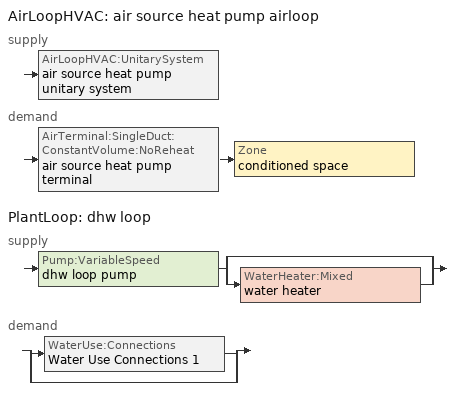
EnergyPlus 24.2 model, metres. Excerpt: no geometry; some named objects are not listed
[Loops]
AirLoopHVAC 'air source heat pump airloop'
 supply: AirLoopHVAC:UnitarySystem 'air source heat pump unitary system'
 demand: AirTerminal:SingleDuct:ConstantVolume:NoReheat 'air source heat pump terminal' > Zone 'conditioned space'
PlantLoop 'dhw loop'
 supply: Pump:VariableSpeed 'dhw loop pump' > split
  | bypass
  | WaterHeater:Mixed 'water heater'
 demand: split
  | WaterUse:Connections 'Water Use Connections 1'
  | bypass
[ZoneControl:Thermostat]
conditioned space Thermostat: Zone or ZoneList=conditioned space; Control Type Schedule=conditioned space Thermostat Schedule; Control 1=conditioned space temperature setpoint; Temperature Difference Between Cutout And Setpoint {deltaC}=0
[ThermostatSetpoint:DualSetpoint]
conditioned space temperature setpoint: Heating Setpoint Temperature Schedule=heating setpoint; Cooling Setpoint Temperature Schedule=cooling setpoint
[AirLoopHVAC:UnitarySystem] Control Type=Load; Controlling Zone or Thermostat Location=conditioned space; Dehumidification Control Type=None; Availability Schedule=Always On Discrete; Fan Placement=BlowThrough; DX Heating Coil Sizing Ratio=1; Use DOAS DX Cooling Coil=No; Minimum Supply Air Temperature {C}=2; Latent Load Control=SensibleOnlyLoadControl; Heating Supply Air Flow Rate Method=SupplyAirFlowRate; No Load Supply Air Flow Rate Method=SupplyAirFlowRate; No Load Supply Air Flow Rate {m3/s}=0; No Load Supply Air Flow Rate Control Set To Low Speed=Yes; Ancillary On-Cycle Electric Power {W}=0; Ancillary Off-Cycle Electric Power {W}=0
Name | Supply Fan | Supply Air Fan Operating Mode Schedule | Heating Coil | Cooling Supply Air Flow Rate Method | Heating Supply Air Flow Rate {m3/s} | Maximum Supply Air Temperature {C} | Maximum Outdoor Dry-Bulb Temperature for Supplemental Heater Operation {C} | Cooling Coil | Supplemental Heating Coil | Cooling Supply Air Flow Rate {m3/s}
unit heater unitary system | unit heater supply fan | unit heater auto fan schedule | unit heater htg coil | None | 0.00141584 | 48.8889 | 21
unit heater unitary system 1 | unit heater supply fan 1 | unit heater auto fan schedule 1 | unit heater htg coil 1 | None | 0.00141584 | 48.8889 | 21
unit heater unitary system 2 | unit heater supply fan 2 | unit heater auto fan schedule 2 | unit heater htg coil 2 | None | 0.00141584 | 48.8889 | 21
unit heater unitary system 3 | unit heater supply fan 3 | unit heater auto fan schedule 3 | unit heater htg coil 3 | None | 0.00141584 | 48.8889 | 21
unit heater unitary system 4 | unit heater supply fan 4 | unit heater auto fan schedule 4 | unit heater htg coil 4 | None | 0.00141584 | 48.8889 | 21
air source heat pump unitary system | air source heat pump supply fan | air source heat pump auto fan schedule | air source heat pump htg coil | SupplyAirFlowRate | 1.65134 | 93.3333 | 10 | air source heat pump clg coil | air source heat pump backup htg coil | 2.1181
[Fan:SystemModel] Availability Schedule=Always On Discrete; Speed Control Method=Discrete; Electric Power Minimum Flow Rate Fraction=0.2; Design Pressure Rise {Pa}=500; Motor Efficiency=1; Motor In Air Stream Fraction=1; Design Electric Power Consumption {W}=Autosize; Design Power Sizing Method=PowerPerFlow; Electric Power Per Unit Flow Rate Per Unit Pressure {W/((m3/s)-Pa)}=1.66667; Fan Total Efficiency=0.7; Motor Loss Radiative Fraction=0
Name | Design Maximum Air Flow Rate {m3/s} | Electric Power Per Unit Flow Rate {W/(m3/s)} | Number of Speeds | Speed Flow Fraction 1 | Speed Electric Power Fraction 1 | Speed Flow Fraction 2 | Speed Electric Power Fraction 2
unit heater supply fan; unit heater supply fan 1; unit heater supply fan 2; unit heater supply fan 3; unit heater supply fan 4 | 0.00141584 | 1e-06 | 1 | 1 | 1
air source heat pump supply fan | 2.1181 | 1059.44 | 2 | 0.77963 | 0.47389 | 1 | 1
[Coil:Heating:Fuel] Availability Schedule=Always On Discrete; Fuel Type=NaturalGas; On Cycle Parasitic Electric Load {W}=0; Off Cycle Parasitic Fuel Load {W}=0
Name | Burner Efficiency | Nominal Capacity {W}
unit heater htg coil; unit heater htg coil 1; unit heater htg coil 2; unit heater htg coil 3; unit heater htg coil 4 | 0.3 | 0.293071
air source heat pump backup htg coil | 0.95 | 39458.5
[AirTerminal:SingleDuct:ConstantVolume:NoReheat]
air source heat pump terminal: Availability Schedule=Always On Discrete; Maximum Air Flow Rate {m3/s}=2.1181
[Zone equipment]
conditioned space: unit heater unitary system, unit heater unitary system 1, unit heater unitary system 2, unit heater unitary system 3, unit heater unitary system 4, air source heat pump terminal
[AirLoopHVAC]
air source heat pump airloop: Design Supply Air Flow Rate {m3/s}=2.1181; Design Return Air Flow Fraction of Supply Air Flow=1
[Sizing:System]
air source heat pump airloop: Type of Load to Size On=Sensible; Design Outdoor Air Flow Rate {m3/s}=Autosize; Central Heating Maximum System Air Flow Ratio=0.3; Preheat Design Temperature {C}=7; Preheat Design Humidity Ratio {kgWater/kgDryAir}=0.008; Precool Design Temperature {C}=12.8; Precool Design Humidity Ratio {kgWater/kgDryAir}=0.008; Central Cooling Design Supply Air Temperature {C}=12.8; Central Heating Design Supply Air Temperature {C}=16.7; Type of Zone Sum to Use=NonCoincident; 100% Outdoor Air in Cooling=Yes; 100% Outdoor Air in Heating=Yes; Central Cooling Design Supply Air Humidity Ratio {kgWater/kgDryAir}=0.0085; Central Heating Design Supply Air Humidity Ratio {kgWater/kgDryAir}=0.008; Cooling Supply Air Flow Rate Method=DesignDay; Cooling Supply Air Flow Rate {m3/s}=0; Cooling Supply Air Flow Rate Per Floor Area {m3/s-m2}=0.00996765; Cooling Fraction of Autosized Cooling Supply Air Flow Rate=1; Cooling Supply Air Flow Rate Per Unit Cooling Capacity {m3/s-W}=3.94755e-05; Heating Supply Air Flow Rate Method=DesignDay; Heating Supply Air Flow Rate {m3/s}=0; Heating Supply Air Flow Rate Per Floor Area {m3/s-m2}=0.00996765; Heating Fraction of Autosized Heating Supply Air Flow Rate=1; Heating Fraction of Autosized Cooling Supply Air Flow Rate=1; Heating Supply Air Flow Rate Per Unit Heating Capacity {m3/s-W}=3.15882e-05; System Outdoor Air Method=ZoneSum; Zone Maximum Outdoor Air Fraction=1; Cooling Design Capacity Method=CoolingDesignCapacity; Cooling Design Capacity {W}=Autosize; Cooling Design Capacity Per Floor Area {W/m2}=234.7; Fraction of Autosized Cooling Design Capacity=1; Heating Design Capacity Method=HeatingDesignCapacity; Heating Design Capacity {W}=Autosize; Heating Design Capacity Per Floor Area {W/m2}=157; Fraction of Autosized Heating Design Capacity=1; Central Cooling Capacity Control Method=OnOff; Occupant Diversity=Autosize
[AvailabilityManager:Scheduled]
air source heat pump airloop Availability Manager: Schedule=Always On Discrete
[Coil:Heating:DX:SingleSpeed]
air source heat pump htg coil: Availability Schedule=Always On Discrete; Gross Rated Heating Capacity {W}=38435.6; Gross Rated Heating COP {W/W}=3.11712; Rated Air Flow Rate {m3/s}=2.03388; Rated Supply Fan Power Per Volume Flow Rate 2017 {W/(m3/s)}=773.3; Rated Supply Fan Power Per Volume Flow Rate 2023 {W/(m3/s)}=934.4; Heating Capacity Function of Temperature Curve=Heat-CAP-fT1; Heating Capacity Function of Flow Fraction Curve=Heat-CAP-fFF1; Energy Input Ratio Function of Temperature Curve=Heat-EIR-fT1; Energy Input Ratio Function of Flow Fraction Curve=Heat-EIR-fFF1; Part Load Fraction Correlation Curve=Heat-PLF-fPLR1; Defrost Energy Input Ratio Function of Temperature Curve=Defrosteir; Minimum Outdoor Dry-Bulb Temperature for Compressor Operation {C}=-3.88889; Maximum Outdoor Dry-Bulb Temperature for Defrost Operation {C}=4.44444; Crankcase Heater Capacity {W}=50; Maximum Outdoor Dry-Bulb Temperature for Crankcase Heater Operation {C}=10; Defrost Strategy=ReverseCycle; Defrost Control=Timed; Defrost Time Period Fraction=0.166667; Resistive Defrost Heater Capacity {W}=2000
[Coil:Cooling:DX:SingleSpeed]
air source heat pump clg coil: Availability Schedule=Always On Discrete; Gross Rated Total Cooling Capacity {W}=40564.2; Gross Rated Sensible Heat Ratio=0.759906; Gross Rated Cooling COP {W/W}=4.0394; Rated Air Flow Rate {m3/s}=2.08736; Rated Evaporator Fan Power Per Volume Flow Rate 2017 {W/(m3/s)}=773.3; Rated Evaporator Fan Power Per Volume Flow Rate 2023 {W/(m3/s)}=934.4; Total Cooling Capacity Function of Temperature Curve=Cool-CAP-fT1; Total Cooling Capacity Function of Flow Fraction Curve=Cool-CAP-fFF1; Energy Input Ratio Function of Temperature Curve=Cool-EIR-fT1; Energy Input Ratio Function of Flow Fraction Curve=Cool-EIR-fFF1; Part Load Fraction Correlation Curve=Cool-PLF-fPLR1; Minimum Outdoor Dry-Bulb Temperature for Compressor Operation {C}=-25; Nominal Time for Condensate Removal to Begin {s}=1000; Ratio of Initial Moisture Evaporation Rate and Steady State Latent Capacity=1.5; Maximum Cycling Rate {cycles/hr}=3; Latent Capacity Time Constant {s}=45; Condenser Type=AirCooled; Evaporative Condenser Effectiveness=0.9; Evaporative Condenser Air Flow Rate {m3/s}=Autosize; Evaporative Condenser Pump Rated Power Consumption {W}=Autosize; Crankcase Heater Capacity {W}=50; Maximum Outdoor Dry-Bulb Temperature for Crankcase Heater Operation {C}=10; Basin Heater Capacity {W/K}=0; Basin Heater Setpoint Temperature {C}=2
[PlantLoop]
dhw loop: Fluid Type=Water; Plant Equipment Operation Scheme=dhw loop Operation Schemes; Maximum Loop Temperature {C}=100; Minimum Loop Temperature {C}=0; Maximum Loop Flow Rate {m3/s}=0.01; Minimum Loop Flow Rate {m3/s}=0; Plant Loop Volume {m3}=0.003; Load Distribution Scheme=Optimal; Plant Loop Demand Calculation Scheme=SingleSetpoint; Common Pipe Simulation=None
[Sizing:Plant]
dhw loop: Loop Type=Heating; Design Loop Exit Temperature {C}=56; Loop Design Temperature Difference {deltaC}=5.55556; Sizing Option=NonCoincident; Zone Timesteps in Averaging Window=1; Coincident Sizing Factor Mode=None
[Pump:VariableSpeed]
dhw loop pump: Design Maximum Flow Rate {m3/s}=0.01; Design Pump Head {Pa}=1; Design Power Consumption {W}=0; Motor Efficiency=0.85; Fraction of Motor Inefficiencies to Fluid Stream=0; Coefficient 1 of the Part Load Performance Curve=0; Coefficient 2 of the Part Load Performance Curve=1; Coefficient 3 of the Part Load Performance Curve=0; Coefficient 4 of the Part Load Performance Curve=0; Design Minimum Flow Rate {m3/s}=0; Pump Control Type=Intermittent; Skin Loss Radiative Fraction=0.5; Design Power Sizing Method=PowerPerFlowPerPressure; Design Electric Power per Unit Flow Rate {W/(m3/s)}=348701.1; Design Shaft Power per Unit Flow Rate per Unit Head {W/((m3/s)-Pa)}=1.28205; Design Minimum Flow Rate Fraction=0
[WaterHeater:Mixed]
water heater: Tank Volume {m3}=0.179807; Setpoint Temperature Schedule=water heater setpoint; Deadband Temperature Difference {deltaC}=2; Maximum Temperature Limit {C}=99; Heater Control Type=Cycle; Heater Maximum Capacity {W}=10550.6; Heater Minimum Capacity {W}=0; Heater Ignition Minimum Flow Rate {m3/s}=0; Heater Ignition Delay {s}=0; Heater Fuel Type=NaturalGas; Heater Thermal Efficiency=0.973107; Off Cycle Parasitic Fuel Consumption Rate {W}=0; Off Cycle Parasitic Fuel Type=Electricity; Off Cycle Parasitic Heat Fraction to Tank=0; On Cycle Parasitic Fuel Consumption Rate {W}=0; On Cycle Parasitic Fuel Type=Electricity; On Cycle Parasitic Heat Fraction to Tank=0; Ambient Temperature Indicator=Zone; Ambient Temperature Zone=conditioned space; Off Cycle Loss Coefficient to Ambient Temperature {W/K}=0.325449; Off Cycle Loss Fraction to Zone=0.96; On Cycle Loss Coefficient to Ambient Temperature {W/K}=0.325449; On Cycle Loss Fraction to Zone=1; Use Side Effectiveness=1; Source Side Effectiveness=1; Use Side Design Flow Rate {m3/s}=Autosize; Source Side Design Flow Rate {m3/s}=Autosize; Indirect Water Heating Recovery Time {hr}=1.5; Source Side Flow Control Mode=IndirectHeatPrimarySetpoint
[WaterHeater:Sizing]
water heater: Design Mode=PeakDraw; Time Storage Can Meet Peak Draw {hr}=0.538503; Time for Tank Recovery {hr}=0; Nominal Tank Volume for Autosizing Plant Connections {m3}=1
[SetpointManager:Scheduled]
Setpoint Manager Scheduled 1: Control Variable=Temperature; Schedule=dhw temp
[WaterUse:Connections]
Water Use Connections 1: Drain Water Heat Exchanger Type=None; Drain Water Heat Exchanger Destination=Plant; Water Use Equipment Name 1=dhw fixtures; Water Use Equipment Name 2=dhw distribution waste; Water Use Equipment Name 3=clothes washer; Water Use Equipment Name 4=dishwasher
[WaterUse:Equipment]
Name | Peak Flow Rate {m3/s} | Flow Rate Fraction Schedule | Target Temperature Schedule
dhw fixtures | 4.50997e-06 | dhw fixtures schedule | mixed water temperature schedule
dhw distribution waste | 1.36723e-06 | dhw fixtures schedule | mixed water temperature schedule
clothes washer | 9.69919e-07 | clothes washer schedule
dishwasher | 2.90872e-07 | dishwasher schedule
[PlantEquipmentOperationSchemes]
dhw loop Operation Schemes: Control Scheme Object Type 1=PlantEquipmentOperation:HeatingLoad; Control Scheme Name 1=dhw loop Heating Operation Scheme; Control Scheme Schedule Name 1=Always On Discrete
[PlantEquipmentOperation:HeatingLoad]
dhw loop Heating Operation Scheme: Load Range Lower Limit 1 {W}=0; Load Range Upper Limit 1 {W}=1000000000; Range Equipment List Name 1=dhw loop Heating Equipment List
[PlantEquipmentList]
dhw loop Heating Equipment List: WaterHeater:Mixed, water heater
[EnergyManagementSystem:GlobalVariable]
air_source_heat_pump_airloop_Fan_RTF
infil_program_Qfan
infil_program_Qinf
natural_vent_program_Qnv
natural_vent_program_Qwhf
[EnergyManagementSystem:InternalVariable]
air_source_heat_pump_airloop_max_sup_fan_mfr: Internal Data Index Key=air source heat pump supply fan; Internal Data Type=Fan Maximum Mass Flow Rate
[EnergyManagementSystem:Sensor]
Name | Output:Variable or Output:Meter Index Key | Output:Variable or Output:Meter
airflow_gain | infil flow | Infiltration Sensible Heat Gain Energy
airflow_gain_1 | natural vent flow | Infiltration Sensible Heat Gain Energy
airflow_gain_2 | whole house fan flow | Infiltration Sensible Heat Gain Energy
airflow_loss | infil flow | Infiltration Sensible Heat Loss Energy
airflow_loss_1 | natural vent flow | Infiltration Sensible Heat Loss Energy
airflow_loss_2 | whole house fan flow | Infiltration Sensible Heat Loss Energy
air_source_heat_pump_airloop_Fan_RTF_s | air source heat pump supply fan | Fan Runtime Fraction Speed 1
air_source_heat_pump_airloop_Fan_RTF_s_1 | air source heat pump supply fan | Fan Runtime Fraction Speed 2
air_source_heat_pump_backup_htg_coil_s | air source heat pump backup htg coil | Heating Coil Heating Energy
air_source_heat_pump_clg_coil_s | air source heat pump clg coil | Cooling Coil Total Cooling Energy
air_source_heat_pump_htg_coil_s | air source heat pump htg coil | Heating Coil Heating Energy
air_source_heat_pump_supply_fan_s | air source heat pump supply fan | Fan Electricity Energy
clg_load_cond |  | Cooling:EnergyTransfer:Zone:CONDITIONED SPACE
clg_sp_s; clg_sp_s_1 | cooling setpoint | Schedule Value
clothes_dryer_exhaust_0_sch_s | clothes dryer exhaust 0 schedule | Schedule Value
conditioned_space_clg_unmet_s | conditioned space | Zone Cooling Setpoint Not Met Time
conditioned_space_htg_unmet_s | conditioned space | Zone Heating Setpoint Not Met Time
cool_season | cooling season schedule | Schedule Value
dhw_loss | water heater | Water Heater Heat Loss Energy
dhw_rtf | water heater | Water Heater Runtime Fraction
fridge_tin_s; tin_s; tin_s_1 | conditioned space | Zone Mean Air Temperature
htg_load_cond |  | Heating:EnergyTransfer:Zone:CONDITIONED SPACE
htg_sp_s; htg_sp_s_1 | heating setpoint | Schedule Value
ig_ee_conv | clothes dryer | Electric Equipment Convective Heating Energy
ig_ee_conv_1 | clothes washer | Electric Equipment Convective Heating Energy
ig_ee_conv_2 | cooking range | Electric Equipment Convective Heating Energy
ig_ee_conv_3 | dishwasher | Electric Equipment Convective Heating Energy
ig_ee_conv_4 | fridge | Electric Equipment Convective Heating Energy
ig_ee_conv_5 | misc plug loads | Electric Equipment Convective Heating Energy
ig_ee_conv_6 | whole house fan | Electric Equipment Convective Heating Energy
ig_ee_rad | clothes dryer | Electric Equipment Radiant Heating Energy
ig_ee_rad_1 | clothes washer | Electric Equipment Radiant Heating Energy
ig_ee_rad_2 | cooking range | Electric Equipment Radiant Heating Energy
ig_ee_rad_3 | dishwasher | Electric Equipment Radiant Heating Energy
ig_ee_rad_4 | fridge | Electric Equipment Radiant Heating Energy
ig_ee_rad_5 | misc plug loads | Electric Equipment Radiant Heating Energy
ig_ee_rad_6 | whole house fan | Electric Equipment Radiant Heating Energy
ig_lgt_conv | interior lighting | Lights Convective Heating Energy
ig_lgt_rad | interior lighting | Lights Radiant Heating Energy
ig_lgt_vis | interior lighting | Lights Visible Radiation Heating Energy
ig_oe_conv | clothes dryer 1 | Other Equipment Convective Heating Energy
ig_oe_conv_1 | cooking range 1 | Other Equipment Convective Heating Energy
ig_oe_conv_2 | general water use latent | Other Equipment Convective Heating Energy
ig_oe_conv_3 | general water use sensible | Other Equipment Convective Heating Energy
ig_oe_conv_4 | water heater energy adjustment1 | Other Equipment Convective Heating Energy
ig_oe_rad | clothes dryer 1 | Other Equipment Radiant Heating Energy
ig_oe_rad_1 | cooking range 1 | Other Equipment Radiant Heating Energy
ig_oe_rad_2 | general water use latent | Other Equipment Radiant Heating Energy
ig_oe_rad_3 | general water use sensible | Other Equipment Radiant Heating Energy
ig_oe_rad_4 | water heater energy adjustment1 | Other Equipment Radiant Heating Energy
ig_ppl_conv | occupants | People Convective Heating Energy
ig_ppl_rad | occupants | People Radiant Heating Energy
im_conv | furniture mass conditioned space 1 | Surface Inside Face Convection Heat Gain Energy
im_conv_1 | partition wall mass | Surface Inside Face Convection Heat Gain Energy
im_ig | furniture mass conditioned space 1 | Surface Inside Face Internal Gains Radiation Heat Gain Energy
im_ig_1 | partition wall mass | Surface Inside Face Internal Gains Radiation Heat Gain Energy
im_lgt | furniture mass conditioned space 1 | Surface Inside Face Lights Radiation Heat Gain Energy
im_lgt_1 | partition wall mass | Surface Inside Face Lights Radiation Heat Gain Energy
im_sol | furniture mass conditioned space 1 | Surface Inside Face Solar Radiation Heat Gain Energy
im_sol_1 | partition wall mass | Surface Inside Face Solar Radiation Heat Gain Energy
im_surf | furniture mass conditioned space 1 | Surface Inside Face Net Surface Thermal Radiation Heat Gain Energy
im_surf_1 | partition wall mass | Surface Inside Face Net Surface Thermal Radiation Heat Gain Energy
mech_vent_bath_fan_0_sch_s | mech vent bath fan 0 schedule | Schedule Value
mech_vent_bath_fan_1_sch_s | mech vent bath fan 1 schedule | Schedule Value
mech_vent_range_fan_0_sch_s | mech vent range fan 0 schedule | Schedule Value
mv_conv | mech vent bath fan 0 | Electric Equipment Convective Heating Energy
mv_conv_1 | mech vent bath fan 1 | Electric Equipment Convective Heating Energy
mv_conv_2 | mech vent house fan | Electric Equipment Convective Heating Energy
mv_conv_3 | mech vent house fan cfis | Electric Equipment Convective Heating Energy
mv_conv_4 | mech vent range fan 0 | Electric Equipment Convective Heating Energy
mv_conv_5 | mech vent house fan latent load | Other Equipment Convective Heating Energy
mv_conv_6 | mech vent house fan sensible load | Other Equipment Convective Heating Energy
mv_rad | mech vent bath fan 0 | Electric Equipment Radiant Heating Energy
mv_rad_1 | mech vent bath fan 1 | Electric Equipment Radiant Heating Energy
mv_rad_2 | mech vent house fan | Electric Equipment Radiant Heating Energy
mv_rad_3 | mech vent house fan cfis | Electric Equipment Radiant Heating Energy
mv_rad_4 | mech vent range fan 0 | Electric Equipment Radiant Heating Energy
mv_rad_5 | mech vent house fan latent load | Other Equipment Radiant Heating Energy
mv_rad_6 | mech vent house fan sensible load | Other Equipment Radiant Heating Energy
natural_vent_s | natural vent schedule | Schedule Value
out_pb_s |  | Site Outdoor Air Barometric Pressure
out_wt_s |  | Site Outdoor Air Humidity Ratio
site_vw_s |  | Site Wind Speed
ss_back_out | Window1 | Surface Window Shortwave from Zone Back Out Window Heat Transfer Rate
ss_back_out_1 | Window10 | Surface Window Shortwave from Zone Back Out Window Heat Transfer Rate
ss_back_out_10 | Window27 | Surface Window Shortwave from Zone Back Out Window Heat Transfer Rate
ss_back_out_11 | Window29 | Surface Window Shortwave from Zone Back Out Window Heat Transfer Rate
ss_back_out_12 | Window32 | Surface Window Shortwave from Zone Back Out Window Heat Transfer Rate
ss_back_out_13 | Window34 | Surface Window Shortwave from Zone Back Out Window Heat Transfer Rate
ss_back_out_14 | Window38 | Surface Window Shortwave from Zone Back Out Window Heat Transfer Rate
ss_back_out_15 | Window40 | Surface Window Shortwave from Zone Back Out Window Heat Transfer Rate
ss_back_out_16 | Window44 | Surface Window Shortwave from Zone Back Out Window Heat Transfer Rate
ss_back_out_17 | Window49 | Surface Window Shortwave from Zone Back Out Window Heat Transfer Rate
ss_back_out_18 | Window50 | Surface Window Shortwave from Zone Back Out Window Heat Transfer Rate
ss_back_out_19 | Window52 | Surface Window Shortwave from Zone Back Out Window Heat Transfer Rate
ss_back_out_2 | Window12 | Surface Window Shortwave from Zone Back Out Window Heat Transfer Rate
ss_back_out_20 | Window53 | Surface Window Shortwave from Zone Back Out Window Heat Transfer Rate
ss_back_out_21 | Window54 | Surface Window Shortwave from Zone Back Out Window Heat Transfer Rate
ss_back_out_22 | Window55 | Surface Window Shortwave from Zone Back Out Window Heat Transfer Rate
ss_back_out_23 | Window58 | Surface Window Shortwave from Zone Back Out Window Heat Transfer Rate
ss_back_out_24 | Window60 | Surface Window Shortwave from Zone Back Out Window Heat Transfer Rate
ss_back_out_25 | Window62 | Surface Window Shortwave from Zone Back Out Window Heat Transfer Rate
ss_back_out_26 | Window63 | Surface Window Shortwave from Zone Back Out Window Heat Transfer Rate
ss_back_out_27 | Window64 | Surface Window Shortwave from Zone Back Out Window Heat Transfer Rate
ss_back_out_28 | Window65 | Surface Window Shortwave from Zone Back Out Window Heat Transfer Rate
ss_back_out_29 | Window66 | Surface Window Shortwave from Zone Back Out Window Heat Transfer Rate
ss_back_out_3 | Window13 | Surface Window Shortwave from Zone Back Out Window Heat Transfer Rate
ss_back_out_30 | Window67 | Surface Window Shortwave from Zone Back Out Window Heat Transfer Rate
ss_back_out_31 | Window69 | Surface Window Shortwave from Zone Back Out Window Heat Transfer Rate
ss_back_out_32 | Window7 | Surface Window Shortwave from Zone Back Out Window Heat Transfer Rate
ss_back_out_33 | Window75 | Surface Window Shortwave from Zone Back Out Window Heat Transfer Rate
ss_back_out_34 | Window76 | Surface Window Shortwave from Zone Back Out Window Heat Transfer Rate
ss_back_out_35 | Window78 | Surface Window Shortwave from Zone Back Out Window Heat Transfer Rate
ss_back_out_36 | Window80 | Surface Window Shortwave from Zone Back Out Window Heat Transfer Rate
ss_back_out_37 | Window82 | Surface Window Shortwave from Zone Back Out Window Heat Transfer Rate
ss_back_out_4 | Window14 | Surface Window Shortwave from Zone Back Out Window Heat Transfer Rate
ss_back_out_5 | Window15 | Surface Window Shortwave from Zone Back Out Window Heat Transfer Rate
ss_back_out_6 | Window18 | Surface Window Shortwave from Zone Back Out Window Heat Transfer Rate
ss_back_out_7 | Window19 | Surface Window Shortwave from Zone Back Out Window Heat Transfer Rate
ss_back_out_8 | Window20 | Surface Window Shortwave from Zone Back Out Window Heat Transfer Rate
ss_back_out_9 | Window24 | Surface Window Shortwave from Zone Back Out Window Heat Transfer Rate
ss_conv | Door1 | Surface Inside Face Convection Heat Gain Energy
ss_conv_1 | Door13 | Surface Inside Face Convection Heat Gain Energy
ss_conv_10 | Window18 | Surface Inside Face Convection Heat Gain Energy
ss_conv_11 | Window19 | Surface Inside Face Convection Heat Gain Energy
ss_conv_12 | Window20 | Surface Inside Face Convection Heat Gain Energy
ss_conv_13 | Window24 | Surface Inside Face Convection Heat Gain Energy
ss_conv_14 | Window27 | Surface Inside Face Convection Heat Gain Energy
ss_conv_15 | Window29 | Surface Inside Face Convection Heat Gain Energy
ss_conv_16 | Window32 | Surface Inside Face Convection Heat Gain Energy
ss_conv_17 | Window34 | Surface Inside Face Convection Heat Gain Energy
ss_conv_18 | Window38 | Surface Inside Face Convection Heat Gain Energy
ss_conv_19 | Window40 | Surface Inside Face Convection Heat Gain Energy
ss_conv_2 | Door4 | Surface Inside Face Convection Heat Gain Energy
ss_conv_20 | Window44 | Surface Inside Face Convection Heat Gain Energy
ss_conv_21 | Window49 | Surface Inside Face Convection Heat Gain Energy
ss_conv_22 | Window50 | Surface Inside Face Convection Heat Gain Energy
ss_conv_23 | Window52 | Surface Inside Face Convection Heat Gain Energy
ss_conv_24 | Window53 | Surface Inside Face Convection Heat Gain Energy
ss_conv_25 | Window54 | Surface Inside Face Convection Heat Gain Energy
ss_conv_26 | Window55 | Surface Inside Face Convection Heat Gain Energy
ss_conv_27 | Window58 | Surface Inside Face Convection Heat Gain Energy
ss_conv_28 | Window60 | Surface Inside Face Convection Heat Gain Energy
ss_conv_29 | Window62 | Surface Inside Face Convection Heat Gain Energy
ss_conv_3 | Door6 | Surface Inside Face Convection Heat Gain Energy
ss_conv_30 | Window63 | Surface Inside Face Convection Heat Gain Energy
ss_conv_31 | Window64 | Surface Inside Face Convection Heat Gain Energy
ss_conv_32 | Window65 | Surface Inside Face Convection Heat Gain Energy
ss_conv_33 | Window66 | Surface Inside Face Convection Heat Gain Energy
ss_conv_34 | Window67 | Surface Inside Face Convection Heat Gain Energy
ss_conv_35 | Window69 | Surface Inside Face Convection Heat Gain Energy
ss_conv_36 | Window7 | Surface Inside Face Convection Heat Gain Energy
ss_conv_37 | Window75 | Surface Inside Face Convection Heat Gain Energy
ss_conv_38 | Window76 | Surface Inside Face Convection Heat Gain Energy
ss_conv_39 | Window78 | Surface Inside Face Convection Heat Gain Energy
ss_conv_4 | Window1 | Surface Inside Face Convection Heat Gain Energy
ss_conv_40 | Window80 | Surface Inside Face Convection Heat Gain Energy
ss_conv_41 | Window82 | Surface Inside Face Convection Heat Gain Energy
ss_conv_5 | Window10 | Surface Inside Face Convection Heat Gain Energy
ss_conv_6 | Window12 | Surface Inside Face Convection Heat Gain Energy
ss_conv_7 | Window13 | Surface Inside Face Convection Heat Gain Energy
ss_conv_8 | Window14 | Surface Inside Face Convection Heat Gain Energy
ss_conv_9 | Window15 | Surface Inside Face Convection Heat Gain Energy
ss_ig | Door1 | Surface Inside Face Internal Gains Radiation Heat Gain Energy
ss_ig_1 | Door13 | Surface Inside Face Internal Gains Radiation Heat Gain Energy
ss_ig_10 | Window18 | Surface Inside Face Internal Gains Radiation Heat Gain Energy
ss_ig_11 | Window19 | Surface Inside Face Internal Gains Radiation Heat Gain Energy
ss_ig_12 | Window20 | Surface Inside Face Internal Gains Radiation Heat Gain Energy
ss_ig_13 | Window24 | Surface Inside Face Internal Gains Radiation Heat Gain Energy
ss_ig_14 | Window27 | Surface Inside Face Internal Gains Radiation Heat Gain Energy
ss_ig_15 | Window29 | Surface Inside Face Internal Gains Radiation Heat Gain Energy
ss_ig_16 | Window32 | Surface Inside Face Internal Gains Radiation Heat Gain Energy
ss_ig_17 | Window34 | Surface Inside Face Internal Gains Radiation Heat Gain Energy
ss_ig_18 | Window38 | Surface Inside Face Internal Gains Radiation Heat Gain Energy
ss_ig_19 | Window40 | Surface Inside Face Internal Gains Radiation Heat Gain Energy
ss_ig_2 | Door4 | Surface Inside Face Internal Gains Radiation Heat Gain Energy
ss_ig_20 | Window44 | Surface Inside Face Internal Gains Radiation Heat Gain Energy
ss_ig_21 | Window49 | Surface Inside Face Internal Gains Radiation Heat Gain Energy
ss_ig_22 | Window50 | Surface Inside Face Internal Gains Radiation Heat Gain Energy
ss_ig_23 | Window52 | Surface Inside Face Internal Gains Radiation Heat Gain Energy
ss_ig_24 | Window53 | Surface Inside Face Internal Gains Radiation Heat Gain Energy
ss_ig_25 | Window54 | Surface Inside Face Internal Gains Radiation Heat Gain Energy
ss_ig_26 | Window55 | Surface Inside Face Internal Gains Radiation Heat Gain Energy
ss_ig_27 | Window58 | Surface Inside Face Internal Gains Radiation Heat Gain Energy
ss_ig_28 | Window60 | Surface Inside Face Internal Gains Radiation Heat Gain Energy
ss_ig_29 | Window62 | Surface Inside Face Internal Gains Radiation Heat Gain Energy
ss_ig_3 | Door6 | Surface Inside Face Internal Gains Radiation Heat Gain Energy
ss_ig_30 | Window63 | Surface Inside Face Internal Gains Radiation Heat Gain Energy
ss_ig_31 | Window64 | Surface Inside Face Internal Gains Radiation Heat Gain Energy
ss_ig_32 | Window65 | Surface Inside Face Internal Gains Radiation Heat Gain Energy
ss_ig_33 | Window66 | Surface Inside Face Internal Gains Radiation Heat Gain Energy
ss_ig_34 | Window67 | Surface Inside Face Internal Gains Radiation Heat Gain Energy
ss_ig_35 | Window69 | Surface Inside Face Internal Gains Radiation Heat Gain Energy
ss_ig_36 | Window7 | Surface Inside Face Internal Gains Radiation Heat Gain Energy
ss_ig_37 | Window75 | Surface Inside Face Internal Gains Radiation Heat Gain Energy
ss_ig_38 | Window76 | Surface Inside Face Internal Gains Radiation Heat Gain Energy
ss_ig_39 | Window78 | Surface Inside Face Internal Gains Radiation Heat Gain Energy
ss_ig_4 | Window1 | Surface Inside Face Internal Gains Radiation Heat Gain Energy
ss_ig_40 | Window80 | Surface Inside Face Internal Gains Radiation Heat Gain Energy
ss_ig_41 | Window82 | Surface Inside Face Internal Gains Radiation Heat Gain Energy
ss_ig_5 | Window10 | Surface Inside Face Internal Gains Radiation Heat Gain Energy
ss_ig_6 | Window12 | Surface Inside Face Internal Gains Radiation Heat Gain Energy
ss_ig_7 | Window13 | Surface Inside Face Internal Gains Radiation Heat Gain Energy
ss_ig_8 | Window14 | Surface Inside Face Internal Gains Radiation Heat Gain Energy
ss_ig_9 | Window15 | Surface Inside Face Internal Gains Radiation Heat Gain Energy
ss_lgt | Door1 | Surface Inside Face Lights Radiation Heat Gain Energy
ss_lgt_1 | Door13 | Surface Inside Face Lights Radiation Heat Gain Energy
ss_lgt_2 | Door4 | Surface Inside Face Lights Radiation Heat Gain Energy
ss_lgt_3 | Door6 | Surface Inside Face Lights Radiation Heat Gain Energy
ss_sol | Door1 | Surface Inside Face Solar Radiation Heat Gain Energy
ss_sol_1 | Door13 | Surface Inside Face Solar Radiation Heat Gain Energy
ss_sol_2 | Door4 | Surface Inside Face Solar Radiation Heat Gain Energy
ss_sol_3 | Door6 | Surface Inside Face Solar Radiation Heat Gain Energy
ss_surf | Door1 | Surface Inside Face Net Surface Thermal Radiation Heat Gain Energy
ss_surf_1 | Door13 | Surface Inside Face Net Surface Thermal Radiation Heat Gain Energy
ss_surf_10 | Window18 | Surface Inside Face Net Surface Thermal Radiation Heat Gain Energy
ss_surf_11 | Window19 | Surface Inside Face Net Surface Thermal Radiation Heat Gain Energy
ss_surf_12 | Window20 | Surface Inside Face Net Surface Thermal Radiation Heat Gain Energy
ss_surf_13 | Window24 | Surface Inside Face Net Surface Thermal Radiation Heat Gain Energy
ss_surf_14 | Window27 | Surface Inside Face Net Surface Thermal Radiation Heat Gain Energy
ss_surf_15 | Window29 | Surface Inside Face Net Surface Thermal Radiation Heat Gain Energy
ss_surf_16 | Window32 | Surface Inside Face Net Surface Thermal Radiation Heat Gain Energy
ss_surf_17 | Window34 | Surface Inside Face Net Surface Thermal Radiation Heat Gain Energy
ss_surf_18 | Window38 | Surface Inside Face Net Surface Thermal Radiation Heat Gain Energy
ss_surf_19 | Window40 | Surface Inside Face Net Surface Thermal Radiation Heat Gain Energy
ss_surf_2 | Door4 | Surface Inside Face Net Surface Thermal Radiation Heat Gain Energy
ss_surf_20 | Window44 | Surface Inside Face Net Surface Thermal Radiation Heat Gain Energy
ss_surf_21 | Window49 | Surface Inside Face Net Surface Thermal Radiation Heat Gain Energy
ss_surf_22 | Window50 | Surface Inside Face Net Surface Thermal Radiation Heat Gain Energy
ss_surf_23 | Window52 | Surface Inside Face Net Surface Thermal Radiation Heat Gain Energy
ss_surf_24 | Window53 | Surface Inside Face Net Surface Thermal Radiation Heat Gain Energy
ss_surf_25 | Window54 | Surface Inside Face Net Surface Thermal Radiation Heat Gain Energy
ss_surf_26 | Window55 | Surface Inside Face Net Surface Thermal Radiation Heat Gain Energy
ss_surf_27 | Window58 | Surface Inside Face Net Surface Thermal Radiation Heat Gain Energy
ss_surf_28 | Window60 | Surface Inside Face Net Surface Thermal Radiation Heat Gain Energy
ss_surf_29 | Window62 | Surface Inside Face Net Surface Thermal Radiation Heat Gain Energy
ss_surf_3 | Door6 | Surface Inside Face Net Surface Thermal Radiation Heat Gain Energy
ss_surf_30 | Window63 | Surface Inside Face Net Surface Thermal Radiation Heat Gain Energy
ss_surf_31 | Window64 | Surface Inside Face Net Surface Thermal Radiation Heat Gain Energy
ss_surf_32 | Window65 | Surface Inside Face Net Surface Thermal Radiation Heat Gain Energy
ss_surf_33 | Window66 | Surface Inside Face Net Surface Thermal Radiation Heat Gain Energy
ss_surf_34 | Window67 | Surface Inside Face Net Surface Thermal Radiation Heat Gain Energy
ss_surf_35 | Window69 | Surface Inside Face Net Surface Thermal Radiation Heat Gain Energy
ss_surf_36 | Window7 | Surface Inside Face Net Surface Thermal Radiation Heat Gain Energy
ss_surf_37 | Window75 | Surface Inside Face Net Surface Thermal Radiation Heat Gain Energy
ss_surf_38 | Window76 | Surface Inside Face Net Surface Thermal Radiation Heat Gain Energy
ss_surf_39 | Window78 | Surface Inside Face Net Surface Thermal Radiation Heat Gain Energy
ss_surf_4 | Window1 | Surface Inside Face Net Surface Thermal Radiation Heat Gain Energy
ss_surf_40 | Window80 | Surface Inside Face Net Surface Thermal Radiation Heat Gain Energy
ss_surf_41 | Window82 | Surface Inside Face Net Surface Thermal Radiation Heat Gain Energy
ss_surf_5 | Window10 | Surface Inside Face Net Surface Thermal Radiation Heat Gain Energy
ss_surf_6 | Window12 | Surface Inside Face Net Surface Thermal Radiation Heat Gain Energy
ss_surf_7 | Window13 | Surface Inside Face Net Surface Thermal Radiation Heat Gain Energy
ss_surf_8 | Window14 | Surface Inside Face Net Surface Thermal Radiation Heat Gain Energy
ss_surf_9 | Window15 | Surface Inside Face Net Surface Thermal Radiation Heat Gain Energy
ss_trans_in | Window1 | Surface Window Transmitted Solar Radiation Rate
ss_trans_in_1 | Window10 | Surface Window Transmitted Solar Radiation Rate
ss_trans_in_10 | Window27 | Surface Window Transmitted Solar Radiation Rate
ss_trans_in_11 | Window29 | Surface Window Transmitted Solar Radiation Rate
ss_trans_in_12 | Window32 | Surface Window Transmitted Solar Radiation Rate
ss_trans_in_13 | Window34 | Surface Window Transmitted Solar Radiation Rate
ss_trans_in_14 | Window38 | Surface Window Transmitted Solar Radiation Rate
ss_trans_in_15 | Window40 | Surface Window Transmitted Solar Radiation Rate
ss_trans_in_16 | Window44 | Surface Window Transmitted Solar Radiation Rate
ss_trans_in_17 | Window49 | Surface Window Transmitted Solar Radiation Rate
ss_trans_in_18 | Window50 | Surface Window Transmitted Solar Radiation Rate
ss_trans_in_19 | Window52 | Surface Window Transmitted Solar Radiation Rate
ss_trans_in_2 | Window12 | Surface Window Transmitted Solar Radiation Rate
ss_trans_in_20 | Window53 | Surface Window Transmitted Solar Radiation Rate
ss_trans_in_21 | Window54 | Surface Window Transmitted Solar Radiation Rate
ss_trans_in_22 | Window55 | Surface Window Transmitted Solar Radiation Rate
ss_trans_in_23 | Window58 | Surface Window Transmitted Solar Radiation Rate
ss_trans_in_24 | Window60 | Surface Window Transmitted Solar Radiation Rate
ss_trans_in_25 | Window62 | Surface Window Transmitted Solar Radiation Rate
ss_trans_in_26 | Window63 | Surface Window Transmitted Solar Radiation Rate
ss_trans_in_27 | Window64 | Surface Window Transmitted Solar Radiation Rate
ss_trans_in_28 | Window65 | Surface Window Transmitted Solar Radiation Rate
ss_trans_in_29 | Window66 | Surface Window Transmitted Solar Radiation Rate
ss_trans_in_3 | Window13 | Surface Window Transmitted Solar Radiation Rate
ss_trans_in_30 | Window67 | Surface Window Transmitted Solar Radiation Rate
ss_trans_in_31 | Window69 | Surface Window Transmitted Solar Radiation Rate
ss_trans_in_32 | Window7 | Surface Window Transmitted Solar Radiation Rate
ss_trans_in_33 | Window75 | Surface Window Transmitted Solar Radiation Rate
ss_trans_in_34 | Window76 | Surface Window Transmitted Solar Radiation Rate
ss_trans_in_35 | Window78 | Surface Window Transmitted Solar Radiation Rate
ss_trans_in_36 | Window80 | Surface Window Transmitted Solar Radiation Rate
ss_trans_in_37 | Window82 | Surface Window Transmitted Solar Radiation Rate
ss_trans_in_4 | Window14 | Surface Window Transmitted Solar Radiation Rate
ss_trans_in_5 | Window15 | Surface Window Transmitted Solar Radiation Rate
ss_trans_in_6 | Window18 | Surface Window Transmitted Solar Radiation Rate
ss_trans_in_7 | Window19 | Surface Window Transmitted Solar Radiation Rate
ss_trans_in_8 | Window20 | Surface Window Transmitted Solar Radiation Rate
ss_trans_in_9 | Window24 | Surface Window Transmitted Solar Radiation Rate
ss_trans_out | Window1 | Surface Inside Face Initial Transmitted Diffuse Transmitted Out Window Solar Radiation Rate
ss_trans_out_1 | Window10 | Surface Inside Face Initial Transmitted Diffuse Transmitted Out Window Solar Radiation Rate
ss_trans_out_10 | Window27 | Surface Inside Face Initial Transmitted Diffuse Transmitted Out Window Solar Radiation Rate
ss_trans_out_11 | Window29 | Surface Inside Face Initial Transmitted Diffuse Transmitted Out Window Solar Radiation Rate
ss_trans_out_12 | Window32 | Surface Inside Face Initial Transmitted Diffuse Transmitted Out Window Solar Radiation Rate
ss_trans_out_13 | Window34 | Surface Inside Face Initial Transmitted Diffuse Transmitted Out Window Solar Radiation Rate
ss_trans_out_14 | Window38 | Surface Inside Face Initial Transmitted Diffuse Transmitted Out Window Solar Radiation Rate
ss_trans_out_15 | Window40 | Surface Inside Face Initial Transmitted Diffuse Transmitted Out Window Solar Radiation Rate
ss_trans_out_16 | Window44 | Surface Inside Face Initial Transmitted Diffuse Transmitted Out Window Solar Radiation Rate
ss_trans_out_17 | Window49 | Surface Inside Face Initial Transmitted Diffuse Transmitted Out Window Solar Radiation Rate
ss_trans_out_18 | Window50 | Surface Inside Face Initial Transmitted Diffuse Transmitted Out Window Solar Radiation Rate
ss_trans_out_19 | Window52 | Surface Inside Face Initial Transmitted Diffuse Transmitted Out Window Solar Radiation Rate
ss_trans_out_2 | Window12 | Surface Inside Face Initial Transmitted Diffuse Transmitted Out Window Solar Radiation Rate
ss_trans_out_20 | Window53 | Surface Inside Face Initial Transmitted Diffuse Transmitted Out Window Solar Radiation Rate
ss_trans_out_21 | Window54 | Surface Inside Face Initial Transmitted Diffuse Transmitted Out Window Solar Radiation Rate
ss_trans_out_22 | Window55 | Surface Inside Face Initial Transmitted Diffuse Transmitted Out Window Solar Radiation Rate
ss_trans_out_23 | Window58 | Surface Inside Face Initial Transmitted Diffuse Transmitted Out Window Solar Radiation Rate
ss_trans_out_24 | Window60 | Surface Inside Face Initial Transmitted Diffuse Transmitted Out Window Solar Radiation Rate
ss_trans_out_25 | Window62 | Surface Inside Face Initial Transmitted Diffuse Transmitted Out Window Solar Radiation Rate
ss_trans_out_26 | Window63 | Surface Inside Face Initial Transmitted Diffuse Transmitted Out Window Solar Radiation Rate
ss_trans_out_27 | Window64 | Surface Inside Face Initial Transmitted Diffuse Transmitted Out Window Solar Radiation Rate
ss_trans_out_28 | Window65 | Surface Inside Face Initial Transmitted Diffuse Transmitted Out Window Solar Radiation Rate
ss_trans_out_29 | Window66 | Surface Inside Face Initial Transmitted Diffuse Transmitted Out Window Solar Radiation Rate
ss_trans_out_3 | Window13 | Surface Inside Face Initial Transmitted Diffuse Transmitted Out Window Solar Radiation Rate
ss_trans_out_30 | Window67 | Surface Inside Face Initial Transmitted Diffuse Transmitted Out Window Solar Radiation Rate
ss_trans_out_31 | Window69 | Surface Inside Face Initial Transmitted Diffuse Transmitted Out Window Solar Radiation Rate
ss_trans_out_32 | Window7 | Surface Inside Face Initial Transmitted Diffuse Transmitted Out Window Solar Radiation Rate
ss_trans_out_33 | Window75 | Surface Inside Face Initial Transmitted Diffuse Transmitted Out Window Solar Radiation Rate
ss_trans_out_34 | Window76 | Surface Inside Face Initial Transmitted Diffuse Transmitted Out Window Solar Radiation Rate
ss_trans_out_35 | Window78 | Surface Inside Face Initial Transmitted Diffuse Transmitted Out Window Solar Radiation Rate
ss_trans_out_36 | Window80 | Surface Inside Face Initial Transmitted Diffuse Transmitted Out Window Solar Radiation Rate
ss_trans_out_37 | Window82 | Surface Inside Face Initial Transmitted Diffuse Transmitted Out Window Solar Radiation Rate
ss_trans_out_4 | Window14 | Surface Inside Face Initial Transmitted Diffuse Transmitted Out Window Solar Radiation Rate
ss_trans_out_5 | Window15 | Surface Inside Face Initial Transmitted Diffuse Transmitted Out Window Solar Radiation Rate
ss_trans_out_6 | Window18 | Surface Inside Face Initial Transmitted Diffuse Transmitted Out Window Solar Radiation Rate
ss_trans_out_7 | Window19 | Surface Inside Face Initial Transmitted Diffuse Transmitted Out Window Solar Radiation Rate
ss_trans_out_8 | Window20 | Surface Inside Face Initial Transmitted Diffuse Transmitted Out Window Solar Radiation Rate
ss_trans_out_9 | Window24 | Surface Inside Face Initial Transmitted Diffuse Transmitted Out Window Solar Radiation Rate
s_conv | Floor1 | Surface Inside Face Convection Heat Gain Energy
s_conv_1 | Floor2 | Surface Inside Face Convection Heat Gain Energy
s_conv_10 | RimJoist2:0 | Surface Inside Face Convection Heat Gain Energy
s_conv_11 | RimJoist2:180 | Surface Inside Face Convection Heat Gain Energy
s_conv_12 | RimJoist2:270 | Surface Inside Face Convection Heat Gain Energy
s_conv_13 | RimJoist2:90 | Surface Inside Face Convection Heat Gain Energy
s_conv_14 | RimJoist3:0 | Surface Inside Face Convection Heat Gain Energy
s_conv_15 | RimJoist3:180 | Surface Inside Face Convection Heat Gain Energy
s_conv_16 | RimJoist3:270 | Surface Inside Face Convection Heat Gain Energy
s_conv_17 | RimJoist3:90 | Surface Inside Face Convection Heat Gain Energy
s_conv_18 | Roof1 | Surface Inside Face Convection Heat Gain Energy
s_conv_19 | Roof2:0 | Surface Inside Face Convection Heat Gain Energy
s_conv_2 | FoundationWall1 | Surface Inside Face Convection Heat Gain Energy
s_conv_20 | Roof2:180 | Surface Inside Face Convection Heat Gain Energy
s_conv_21 | Roof2:270 | Surface Inside Face Convection Heat Gain Energy
s_conv_22 | Roof2:90 | Surface Inside Face Convection Heat Gain Energy
s_conv_23 | Slab1 | Surface Inside Face Convection Heat Gain Energy
s_conv_24 | Slab1 1 | Surface Inside Face Convection Heat Gain Energy
s_conv_25 | Wall1:0 | Surface Inside Face Convection Heat Gain Energy
s_conv_26 | Wall1:180 | Surface Inside Face Convection Heat Gain Energy
s_conv_27 | Wall1:270 | Surface Inside Face Convection Heat Gain Energy
s_conv_28 | Wall1:90 | Surface Inside Face Convection Heat Gain Energy
s_conv_29 | Wall2:0 | Surface Inside Face Convection Heat Gain Energy
s_conv_3 | FoundationWall2 | Surface Inside Face Convection Heat Gain Energy
s_conv_30 | Wall2:180 | Surface Inside Face Convection Heat Gain Energy
s_conv_31 | Wall2:270 | Surface Inside Face Convection Heat Gain Energy
s_conv_32 | Wall2:90 | Surface Inside Face Convection Heat Gain Energy
s_conv_33 | Wall3:0 | Surface Inside Face Convection Heat Gain Energy
s_conv_34 | Wall3:180 | Surface Inside Face Convection Heat Gain Energy
s_conv_35 | Wall3:270 | Surface Inside Face Convection Heat Gain Energy
s_conv_36 | Wall3:90 | Surface Inside Face Convection Heat Gain Energy
s_conv_37 | Wall4:0 | Surface Inside Face Convection Heat Gain Energy
s_conv_38 | Wall4:180 | Surface Inside Face Convection Heat Gain Energy
s_conv_39 | Wall4:270 | Surface Inside Face Convection Heat Gain Energy
s_conv_4 | inferred conditioned ceiling | Surface Inside Face Convection Heat Gain Energy
s_conv_40 | Wall4:90 | Surface Inside Face Convection Heat Gain Energy
s_conv_41 | Wall5:0 | Surface Inside Face Convection Heat Gain Energy
s_conv_42 | Wall5:180 | Surface Inside Face Convection Heat Gain Energy
s_conv_43 | Wall5:270 | Surface Inside Face Convection Heat Gain Energy
s_conv_44 | Wall5:90 | Surface Inside Face Convection Heat Gain Energy
s_conv_45 | Wall6:0 | Surface Inside Face Convection Heat Gain Energy
s_conv_46 | Wall6:180 | Surface Inside Face Convection Heat Gain Energy
s_conv_47 | Wall6:270 | Surface Inside Face Convection Heat Gain Energy
s_conv_48 | Wall6:90 | Surface Inside Face Convection Heat Gain Energy
s_conv_49 | Wall7:0 | Surface Inside Face Convection Heat Gain Energy
s_conv_5 | inferred conditioned floor | Surface Inside Face Convection Heat Gain Energy
s_conv_50 | Wall7:180 | Surface Inside Face Convection Heat Gain Energy
s_conv_51 | Wall7:270 | Surface Inside Face Convection Heat Gain Energy
s_conv_52 | Wall7:90 | Surface Inside Face Convection Heat Gain Energy
s_conv_6 | RimJoist1:0 | Surface Inside Face Convection Heat Gain Energy
s_conv_7 | RimJoist1:180 | Surface Inside Face Convection Heat Gain Energy
s_conv_8 | RimJoist1:270 | Surface Inside Face Convection Heat Gain Energy
s_conv_9 | RimJoist1:90 | Surface Inside Face Convection Heat Gain Energy
s_ig | Floor1 | Surface Inside Face Internal Gains Radiation Heat Gain Energy
s_ig_1 | Floor2 | Surface Inside Face Internal Gains Radiation Heat Gain Energy
s_ig_10 | RimJoist2:0 | Surface Inside Face Internal Gains Radiation Heat Gain Energy
s_ig_11 | RimJoist2:180 | Surface Inside Face Internal Gains Radiation Heat Gain Energy
s_ig_12 | RimJoist2:270 | Surface Inside Face Internal Gains Radiation Heat Gain Energy
s_ig_13 | RimJoist2:90 | Surface Inside Face Internal Gains Radiation Heat Gain Energy
s_ig_14 | RimJoist3:0 | Surface Inside Face Internal Gains Radiation Heat Gain Energy
s_ig_15 | RimJoist3:180 | Surface Inside Face Internal Gains Radiation Heat Gain Energy
s_ig_16 | RimJoist3:270 | Surface Inside Face Internal Gains Radiation Heat Gain Energy
s_ig_17 | RimJoist3:90 | Surface Inside Face Internal Gains Radiation Heat Gain Energy
s_ig_18 | Roof1 | Surface Inside Face Internal Gains Radiation Heat Gain Energy
s_ig_19 | Roof2:0 | Surface Inside Face Internal Gains Radiation Heat Gain Energy
s_ig_2 | FoundationWall1 | Surface Inside Face Internal Gains Radiation Heat Gain Energy
s_ig_20 | Roof2:180 | Surface Inside Face Internal Gains Radiation Heat Gain Energy
s_ig_21 | Roof2:270 | Surface Inside Face Internal Gains Radiation Heat Gain Energy
s_ig_22 | Roof2:90 | Surface Inside Face Internal Gains Radiation Heat Gain Energy
s_ig_23 | Slab1 | Surface Inside Face Internal Gains Radiation Heat Gain Energy
s_ig_24 | Slab1 1 | Surface Inside Face Internal Gains Radiation Heat Gain Energy
s_ig_25 | Wall1:0 | Surface Inside Face Internal Gains Radiation Heat Gain Energy
s_ig_26 | Wall1:180 | Surface Inside Face Internal Gains Radiation Heat Gain Energy
s_ig_27 | Wall1:270 | Surface Inside Face Internal Gains Radiation Heat Gain Energy
s_ig_28 | Wall1:90 | Surface Inside Face Internal Gains Radiation Heat Gain Energy
s_ig_29 | Wall2:0 | Surface Inside Face Internal Gains Radiation Heat Gain Energy
s_ig_3 | FoundationWall2 | Surface Inside Face Internal Gains Radiation Heat Gain Energy
s_ig_30 | Wall2:180 | Surface Inside Face Internal Gains Radiation Heat Gain Energy
s_ig_31 | Wall2:270 | Surface Inside Face Internal Gains Radiation Heat Gain Energy
s_ig_32 | Wall2:90 | Surface Inside Face Internal Gains Radiation Heat Gain Energy
s_ig_33 | Wall3:0 | Surface Inside Face Internal Gains Radiation Heat Gain Energy
s_ig_34 | Wall3:180 | Surface Inside Face Internal Gains Radiation Heat Gain Energy
s_ig_35 | Wall3:270 | Surface Inside Face Internal Gains Radiation Heat Gain Energy
s_ig_36 | Wall3:90 | Surface Inside Face Internal Gains Radiation Heat Gain Energy
s_ig_37 | Wall4:0 | Surface Inside Face Internal Gains Radiation Heat Gain Energy
s_ig_38 | Wall4:180 | Surface Inside Face Internal Gains Radiation Heat Gain Energy
s_ig_39 | Wall4:270 | Surface Inside Face Internal Gains Radiation Heat Gain Energy
s_ig_4 | inferred conditioned ceiling | Surface Inside Face Internal Gains Radiation Heat Gain Energy
s_ig_40 | Wall4:90 | Surface Inside Face Internal Gains Radiation Heat Gain Energy
s_ig_41 | Wall5:0 | Surface Inside Face Internal Gains Radiation Heat Gain Energy
s_ig_42 | Wall5:180 | Surface Inside Face Internal Gains Radiation Heat Gain Energy
s_ig_43 | Wall5:270 | Surface Inside Face Internal Gains Radiation Heat Gain Energy
s_ig_44 | Wall5:90 | Surface Inside Face Internal Gains Radiation Heat Gain Energy
s_ig_45 | Wall6:0 | Surface Inside Face Internal Gains Radiation Heat Gain Energy
s_ig_46 | Wall6:180 | Surface Inside Face Internal Gains Radiation Heat Gain Energy
s_ig_47 | Wall6:270 | Surface Inside Face Internal Gains Radiation Heat Gain Energy
s_ig_48 | Wall6:90 | Surface Inside Face Internal Gains Radiation Heat Gain Energy
s_ig_49 | Wall7:0 | Surface Inside Face Internal Gains Radiation Heat Gain Energy
s_ig_5 | inferred conditioned floor | Surface Inside Face Internal Gains Radiation Heat Gain Energy
s_ig_50 | Wall7:180 | Surface Inside Face Internal Gains Radiation Heat Gain Energy
s_ig_51 | Wall7:270 | Surface Inside Face Internal Gains Radiation Heat Gain Energy
s_ig_52 | Wall7:90 | Surface Inside Face Internal Gains Radiation Heat Gain Energy
s_ig_6 | RimJoist1:0 | Surface Inside Face Internal Gains Radiation Heat Gain Energy
s_ig_7 | RimJoist1:180 | Surface Inside Face Internal Gains Radiation Heat Gain Energy
s_ig_8 | RimJoist1:270 | Surface Inside Face Internal Gains Radiation Heat Gain Energy
s_ig_9 | RimJoist1:90 | Surface Inside Face Internal Gains Radiation Heat Gain Energy
s_lgt | Floor1 | Surface Inside Face Lights Radiation Heat Gain Energy
s_lgt_1 | Floor2 | Surface Inside Face Lights Radiation Heat Gain Energy
s_lgt_10 | RimJoist2:0 | Surface Inside Face Lights Radiation Heat Gain Energy
s_lgt_11 | RimJoist2:180 | Surface Inside Face Lights Radiation Heat Gain Energy
s_lgt_12 | RimJoist2:270 | Surface Inside Face Lights Radiation Heat Gain Energy
s_lgt_13 | RimJoist2:90 | Surface Inside Face Lights Radiation Heat Gain Energy
s_lgt_14 | RimJoist3:0 | Surface Inside Face Lights Radiation Heat Gain Energy
s_lgt_15 | RimJoist3:180 | Surface Inside Face Lights Radiation Heat Gain Energy
s_lgt_16 | RimJoist3:270 | Surface Inside Face Lights Radiation Heat Gain Energy
s_lgt_17 | RimJoist3:90 | Surface Inside Face Lights Radiation Heat Gain Energy
s_lgt_18 | Roof1 | Surface Inside Face Lights Radiation Heat Gain Energy
s_lgt_19 | Roof2:0 | Surface Inside Face Lights Radiation Heat Gain Energy
s_lgt_2 | FoundationWall1 | Surface Inside Face Lights Radiation Heat Gain Energy
s_lgt_20 | Roof2:180 | Surface Inside Face Lights Radiation Heat Gain Energy
s_lgt_21 | Roof2:270 | Surface Inside Face Lights Radiation Heat Gain Energy
s_lgt_22 | Roof2:90 | Surface Inside Face Lights Radiation Heat Gain Energy
s_lgt_23 | Slab1 | Surface Inside Face Lights Radiation Heat Gain Energy
s_lgt_24 | Slab1 1 | Surface Inside Face Lights Radiation Heat Gain Energy
s_lgt_25 | Wall1:0 | Surface Inside Face Lights Radiation Heat Gain Energy
s_lgt_26 | Wall1:180 | Surface Inside Face Lights Radiation Heat Gain Energy
s_lgt_27 | Wall1:270 | Surface Inside Face Lights Radiation Heat Gain Energy
s_lgt_28 | Wall1:90 | Surface Inside Face Lights Radiation Heat Gain Energy
s_lgt_29 | Wall2:0 | Surface Inside Face Lights Radiation Heat Gain Energy
s_lgt_3 | FoundationWall2 | Surface Inside Face Lights Radiation Heat Gain Energy
s_lgt_30 | Wall2:180 | Surface Inside Face Lights Radiation Heat Gain Energy
s_lgt_31 | Wall2:270 | Surface Inside Face Lights Radiation Heat Gain Energy
s_lgt_32 | Wall2:90 | Surface Inside Face Lights Radiation Heat Gain Energy
s_lgt_33 | Wall3:0 | Surface Inside Face Lights Radiation Heat Gain Energy
s_lgt_34 | Wall3:180 | Surface Inside Face Lights Radiation Heat Gain Energy
s_lgt_35 | Wall3:270 | Surface Inside Face Lights Radiation Heat Gain Energy
s_lgt_36 | Wall3:90 | Surface Inside Face Lights Radiation Heat Gain Energy
s_lgt_37 | Wall4:0 | Surface Inside Face Lights Radiation Heat Gain Energy
s_lgt_38 | Wall4:180 | Surface Inside Face Lights Radiation Heat Gain Energy
s_lgt_39 | Wall4:270 | Surface Inside Face Lights Radiation Heat Gain Energy
s_lgt_4 | inferred conditioned ceiling | Surface Inside Face Lights Radiation Heat Gain Energy
s_lgt_40 | Wall4:90 | Surface Inside Face Lights Radiation Heat Gain Energy
s_lgt_41 | Wall5:0 | Surface Inside Face Lights Radiation Heat Gain Energy
s_lgt_42 | Wall5:180 | Surface Inside Face Lights Radiation Heat Gain Energy
tout_s | conditioned space | Zone Outdoor Air Drybulb Temperature
unit_heater_htg_coil_1_s | unit heater htg coil 1 | Heating Coil Heating Energy
unit_heater_htg_coil_2_s | unit heater htg coil 2 | Heating Coil Heating Energy
unit_heater_htg_coil_3_s | unit heater htg coil 3 | Heating Coil Heating Energy
unit_heater_htg_coil_4_s | unit heater htg coil 4 | Heating Coil Heating Energy
unit_heater_htg_coil_s | unit heater htg coil | Heating Coil Heating Energy
unit_heater_supply_fan_1_s | unit heater supply fan 1 | Fan Electricity Energy
unit_heater_supply_fan_2_s | unit heater supply fan 2 | Fan Electricity Energy
unit_heater_supply_fan_3_s | unit heater supply fan 3 | Fan Electricity Energy
unit_heater_supply_fan_4_s | unit heater supply fan 4 | Fan Electricity Energy
unit_heater_supply_fan_s | unit heater supply fan | Fan Electricity Energy
water_heater_energy | water heater | Water Heater NaturalGas Rate
water_heater_off_cycle_parasitic | water heater | Water Heater Off Cycle Parasitic Electricity Rate
water_heater_on_cycle_parasitic | water heater | Water Heater On Cycle Parasitic Electricity Rate
win_s | conditioned space | Zone Air Humidity Ratio
[Schedule:Day:Interval]
clothes washer schedule day: No, 01:00, 0.104651, 02:00, 0.0813953, 04:00, 0.0465116, 05:00, 0.0813953, 06:00, 0.127907, 07:00, 0.255814, 08:00, 0.569767, 09:00, 0.848837, 10:00, 1, 11:00, 0.976744, 12:00, 0.872093, 13:00, 0.77907, 14:00, 0.697674, 15:00, 0.569767, 16:00, 0.593023, 17:00, 0.581395, 21:00, 0.569767, 22:00, 0.546512, 23:00, 0.372093, 24:00, 0.197674
clothes washer schedule default day; dishwasher schedule default day; heating setpoint default day; cooling setpoint default day; dhw fixtures schedule default day: No, 24:00, 0
dishwasher schedule day: No, 01:00, 0.135135, 02:00, 0.0630631, 03:00, 0.045045, 05:00, 0.027027, 06:00, 0.0900901, 07:00, 0.18018, 08:00, 0.279279, 09:00, 0.522523, 10:00, 0.585586, 11:00, 0.504505, 12:00, 0.432432, 13:00, 0.378378, 14:00, 0.414414, 15:00, 0.324324, 17:00, 0.342342, 18:00, 0.441441, 19:00, 0.783784, 20:00, 1, 21:00, 0.810811, 22:00, 0.603604, 23:00, 0.396396, 24:00, 0.279279
heating setpoint day: No, 07:00, 18, 23:00, 21, 24:00, 18
cooling setpoint day: No, 24:00, 25
dhw fixtures schedule day: No, 01:00, 0.139535, 02:00, 0.0697674, 03:00, 0.0465116, 04:00, 0.0581395, 05:00, 0.116279, 06:00, 0.395349, 07:00, 0.906977, 08:00, 1, 09:00, 0.930233, 10:00, 0.77907, 11:00, 0.651163, 12:00, 0.546512, 13:00, 0.465116, 14:00, 0.406977, 15:00, 0.383721, 16:00, 0.360465, 17:00, 0.44186, 18:00, 0.593023, 20:00, 0.697674, 21:00, 0.639535, 22:00, 0.55814, 23:00, 0.44186, 24:00, 0.302326
[Schedule:Week:Daily]
clothes washer schedule Week Rule - Jan1-Dec31: clothes washer schedule day, clothes washer schedule day, clothes washer schedule day, clothes washer schedule day, clothes washer schedule day, clothes washer schedule day, clothes washer schedule day, clothes washer schedule default day, clothes washer schedule default day, clothes washer schedule default day, clothes washer schedule default day, clothes washer schedule default day
dishwasher schedule Week Rule - Jan1-Dec31: dishwasher schedule day, dishwasher schedule day, dishwasher schedule day, dishwasher schedule day, dishwasher schedule day, dishwasher schedule day, dishwasher schedule day, dishwasher schedule default day, dishwasher schedule default day, dishwasher schedule default day, dishwasher schedule default day, dishwasher schedule default day
heating setpoint Week Rule - Jan1-Dec31: heating setpoint day, heating setpoint day, heating setpoint day, heating setpoint day, heating setpoint day, heating setpoint day, heating setpoint day, heating setpoint default day, heating setpoint default day, heating setpoint default day, heating setpoint default day, heating setpoint default day
cooling setpoint Week Rule - Jan1-Dec31: cooling setpoint day, cooling setpoint day, cooling setpoint day, cooling setpoint day, cooling setpoint day, cooling setpoint day, cooling setpoint day, cooling setpoint default day, cooling setpoint default day, cooling setpoint default day, cooling setpoint default day, cooling setpoint default day
dhw fixtures schedule Week Rule - Jan1-Dec31: dhw fixtures schedule day, dhw fixtures schedule day, dhw fixtures schedule day, dhw fixtures schedule day, dhw fixtures schedule day, dhw fixtures schedule day, dhw fixtures schedule day, dhw fixtures schedule default day, dhw fixtures schedule default day, dhw fixtures schedule default day, dhw fixtures schedule default day, dhw fixtures schedule default day
[Schedule:Year]
clothes washer schedule: clothes washer schedule Week Rule - Jan1-Dec31, 1, 1, 12, 31
dishwasher schedule: dishwasher schedule Week Rule - Jan1-Dec31, 1, 1, 12, 31
heating setpoint: heating setpoint Week Rule - Jan1-Dec31, 1, 1, 12, 31
cooling setpoint: cooling setpoint Week Rule - Jan1-Dec31, 1, 1, 12, 31
dhw fixtures schedule: dhw fixtures schedule Week Rule - Jan1-Dec31, 1, 1, 12, 31
[Schedule:Constant]
Name | Hourly Value
Always On Discrete | 1
unit heater auto fan schedule; unit heater auto fan schedule 1; unit heater auto fan schedule 2; unit heater auto fan schedule 3; unit heater auto fan schedule 4; air source heat pump auto fan schedule | 0
dhw temp; water heater setpoint | 56
mixed water temperature schedule | 40.5556
[Schedule:Compact]
conditioned space Thermostat Schedule: Through: 12/31, For: AllDays, Until: 24:00, 4
[Curve:Biquadratic] Minimum Value of x {BasedOnField A2}=-100; Maximum Value of x {BasedOnField A2}=100; Minimum Value of y {BasedOnField A3}=-100; Maximum Value of y {BasedOnField A3}=100
Name | Coefficient1 Constant | Coefficient2 x | Coefficient3 x**2 | Coefficient4 y | Coefficient5 y**2 | Coefficient6 x*y
Heat-CAP-fT1 | 0.892282 | -0.00414615 | 0 | 0.0261819 | 0 | 0
Heat-EIR-fT1 | 0.716518 | 0.0102759 | 0.000460734 | -0.00648037 | 0.000456354 | -0.00069764
Defrosteir | 0.1528 | 0 | 0 | 0 | 0 | 0
Cool-CAP-fT1 | 1.55736 | -0.0744482 | 0.0030986 | 0.00145958 | -4.1148e-05 | -0.000426714
Cool-EIR-fT1 | -0.350448 | 0.11681 | -0.00339951 | -0.00122609 | 0.000600809 | -0.000466884
[Curve:Quadratic] Minimum Value of x {BasedOnField A2}=0
Name | Coefficient1 Constant | Coefficient2 x | Coefficient3 x**2 | Maximum Value of x {BasedOnField A2} | Minimum Curve Output {BasedOnField A3} | Maximum Curve Output {BasedOnField A3}
Heat-CAP-fFF1 | 0.694045 | 0.474208 | -0.168253 | 2 | 0 | 2
Heat-EIR-fFF1 | 2.18542 | -1.94283 | 0.757409 | 2 | 0 | 2
Heat-PLF-fPLR1 | 0.89 | 0.11 | 0 | 1 | 0.7 | 1
Cool-CAP-fFF1 | 0.718664 | 0.417974 | -0.136638 | 2 | 0 | 2
Cool-EIR-fFF1 | 1.14349 | -0.13944 | -0.00404779 | 2 | 0 | 2
Cool-PLF-fPLR1 | 0.93 | 0.07 | 0 | 1 | 0.7 | 1
